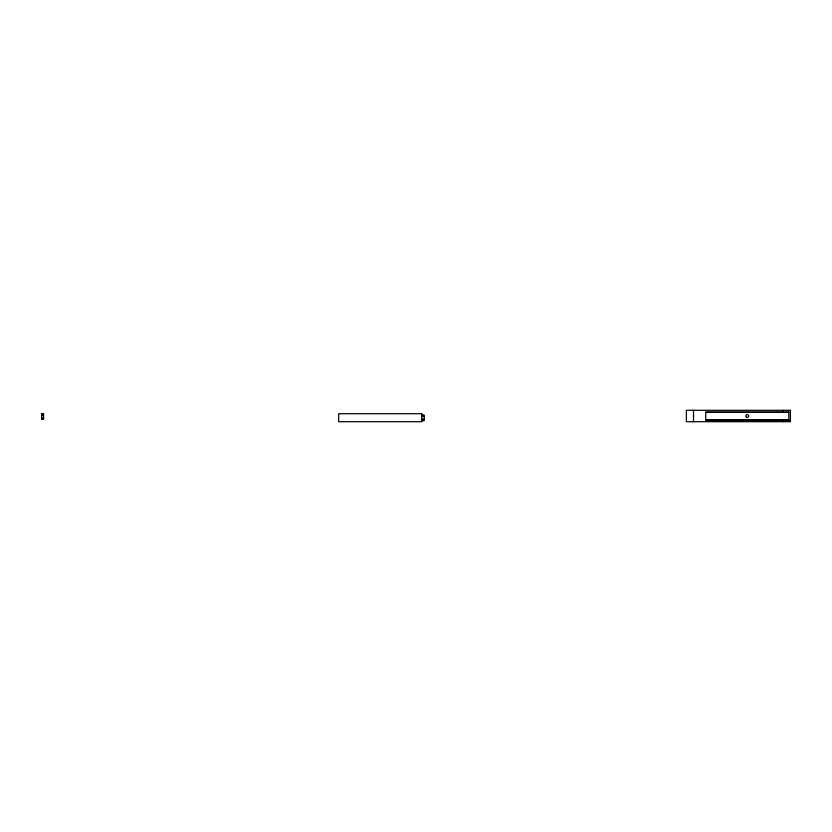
<?xml version="1.0" encoding="UTF-8"?>
<svg xmlns="http://www.w3.org/2000/svg" width="832" height="832" viewBox="0 0 832 832"><rect width="100%" height="100%" fill="white"/><g stroke="black" fill="none" stroke-linecap="round" stroke-linejoin="round"><path stroke-width="1.25" d="M705.723 412.287L788.798 412.287M41.6 413.712L43.566 413.712M421.772 414.991L424.195 414.991L424.195 420.67L421.772 420.69M41.6 415.137L43.566 415.137M421.772 416.416L424.195 416.416M41.6 417.986L43.566 417.986M421.772 419.266L424.195 419.266M705.723 420.139L788.798 420.139M705.723 420.42L788.798 420.42M783.276 410.301L783.276 412.152M783.276 420.139L783.276 421.699M693.503 410.301L693.503 421.699M43.566 413.733L43.566 419.39L41.6 419.411L41.6 413.733M790.4 410.301L686.379 410.301L686.379 421.699L790.4 421.699L790.4 410.301M788.798 412.152L705.723 412.152L705.723 420.274L788.798 420.274L788.798 412.152M421.772 413.712L338.697 413.712L338.697 421.699L421.772 421.699L421.772 413.712M746.585 417.238A1.425 1.425 0 0 0 748.717 416A1.425 1.425 0 0 0 746.585 414.762A1.425 1.425 0 0 0 746.585 417.238"/></g></svg>
